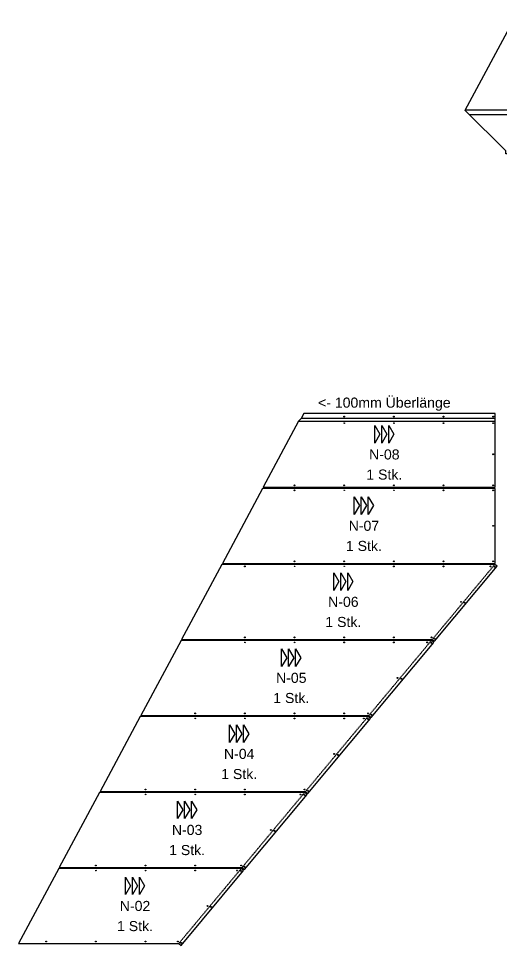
# Model space of a CAD drawing. Header units: millimetres. Extents: x 3800000 to 6300000, y 450000 to 1350000.
# Drawn here: x 4478765 to 4483557, y 1200406 to 1209610 of the extents above; entities that cross this region are included whole.
import ezdxf

# ---------------------------------------------------------------- set-up
doc = ezdxf.new("R2010")
doc.units = ezdxf.units.MM
doc.linetypes.add('Strichliert 5_2.5mm', pattern=[7.5, 5, -2.5])
for name, color, linetype, true_color in [('ANSICHT Paneel Verlegerichtung', 1, 'Continuous', 0xff0000), ('Bohr', 3, 'Continuous', 0x00ff00), ('FERTIGUNG 04 Fräsung Ansichtseite 90°', 1, 'Strichliert 5_2.5mm', 0xff0000), ('FERTIGUNG 04 Fräsung Rückseite 90°', 4, 'Strichliert 5_2.5mm', 0x00ffff), ('Outside', 2, 'Continuous', 0xffff00), ('TXT', 7, 'Continuous', 0xffffff)]:
    doc.layers.add(name, color=color, linetype=linetype, true_color=true_color)
doc.styles.add('Arial Regular', font='arial.ttf')

msp = doc.modelspace()

# ---------------------------------------------------------------- linework, layer by layer
at = {"layer": 'ANSICHT Paneel Verlegerichtung'}
for points in [[(4482299, 1205395), (4482299, 1205568.5), (4482351.1, 1205481.8)], [(4482368.4, 1205395), (4482368.4, 1205568.5), (4482420.5, 1205481.8)], [(4482437.9, 1205395), (4482437.9, 1205568.5), (4482489.9, 1205481.8)], [(4482096.8, 1204686.5), (4482096.8, 1204860), (4482148.8, 1204773.3)], [(4482166.2, 1204686.5), (4482166.2, 1204860), (4482218.3, 1204773.3)], [(4482235.6, 1204686.5), (4482235.6, 1204860), (4482287.7, 1204773.3)], [(4481892.4, 1203931.5), (4481892.4, 1204105), (4481944.5, 1204018.3)], [(4481961.9, 1203931.5), (4481961.9, 1204105), (4482013.9, 1204018.3)], [(4482031.3, 1203931.5), (4482031.3, 1204105), (4482083.4, 1204018.3)], [(4481375.6, 1203176.5), (4481375.6, 1203350), (4481427.7, 1203263.3)], [(4481445, 1203176.5), (4481445, 1203350), (4481497.1, 1203263.3)], [(4481514.5, 1203176.5), (4481514.5, 1203350), (4481566.5, 1203263.3)], [(4480858.8, 1202421.5), (4480858.8, 1202595), (4480910.9, 1202508.3)], [(4480928.2, 1202421.5), (4480928.2, 1202595), (4480980.3, 1202508.3)], [(4480997.6, 1202421.5), (4480997.6, 1202595), (4481049.7, 1202508.3)], [(4480342, 1201666.5), (4480342, 1201840), (4480394, 1201753.3)], [(4480411.4, 1201666.5), (4480411.4, 1201840), (4480463.4, 1201753.3)], [(4480480.8, 1201666.5), (4480480.8, 1201840), (4480532.9, 1201753.3)], [(4479825.1, 1200911.5), (4479825.1, 1201085), (4479877.2, 1200998.3)], [(4479894.6, 1200911.5), (4479894.6, 1201085), (4479946.6, 1200998.3)], [(4479964, 1200911.5), (4479964, 1201085), (4480016, 1200998.3)]]:
    msp.add_lwpolyline(points, close=True, dxfattribs=at)
at = {"layer": 'Bohr', "linetype": 'ByBlock', "lineweight": -2}
for centre, radius in [((4481996.4, 1205657), 4.25), ((4482489.3, 1205657), 4.25), ((4482982.1, 1205657), 4.25), ((4483475, 1205657), 4.25), ((4481996.4, 1205592), 2.55), ((4482489.3, 1205592), 2.55), ((4482982.1, 1205592), 4.25), ((4483475, 1205592), 4.25), ((4483475, 1205283.5), 4.25), ((4481503.6, 1204975), 4.25), ((4481503.6, 1204925), 4.25), ((4481996.4, 1204975), 4.25), ((4481996.4, 1204925), 2.55), ((4482489.3, 1204975), 4.25), ((4482489.3, 1204925), 2.55), ((4482982.1, 1204975), 4.25), ((4482982.1, 1204925), 4.25), ((4483475, 1204975), 4.25), ((4483475, 1204925), 4.25), ((4483475, 1204572.5), 4.25), ((4481503.6, 1204220), 4.25), ((4481996.4, 1204220), 4.25), ((4482489.3, 1204220), 4.25), ((4482982.1, 1204220), 4.25), ((4483475, 1204220), 4.25), ((4481010.7, 1204170), 4.25), ((4481503.6, 1204170), 2.55), ((4481996.4, 1204170), 2.55), ((4482489.3, 1204170), 4.25), ((4482982.1, 1204170), 4.25), ((4483449, 1204170), 4.25), ((4483490.4, 1204165), 4.25), ((4483155.2, 1203817.5), 4.25), ((4483192.8, 1203807.9), 4.25), ((4481010.7, 1203465), 4.25), ((4481503.6, 1203465), 4.25), ((4481996.4, 1203465), 4.25), ((4482489.3, 1203465), 4.25), ((4482861.5, 1203465), 4.25), ((4482895.2, 1203450.8), 4.25), ((4481010.7, 1203415), 2.55), ((4481503.6, 1203415), 2.55), ((4481996.4, 1203415), 4.25), ((4482489.3, 1203415), 4.25), ((4482819.8, 1203415), 4.25), ((4482861.3, 1203410), 4.25), ((4482526, 1203062.5), 4.25), ((4482563.7, 1203052.9), 4.25), ((4480517.9, 1202710), 4.25), ((4481010.7, 1202710), 4.25), ((4481503.6, 1202710), 4.25), ((4481996.4, 1202710), 4.25), ((4482232.3, 1202710), 4.25), ((4480517.9, 1202660), 2.55), ((4481010.7, 1202660), 2.55), ((4481503.6, 1202660), 4.25), ((4481996.4, 1202660), 4.25), ((4482190.6, 1202660), 4.25), ((4482232.1, 1202655), 4.25), ((4482266.1, 1202695.8), 4.25), ((4481896.9, 1202307.5), 4.25), ((4481934.5, 1202297.9), 4.25), ((4480025, 1201955), 4.25), ((4480025, 1201905), 2.55), ((4480517.9, 1201955), 4.25), ((4480517.9, 1201905), 2.55), ((4481010.7, 1201955), 4.25), ((4481010.7, 1201905), 4.25), ((4481561.5, 1201905), 4.25), ((4481603, 1201900), 4.25), ((4481603.1, 1201955), 4.25), ((4481636.9, 1201940.8), 4.25), ((4481267.7, 1201552.5), 4.25), ((4481305.4, 1201542.9), 4.25), ((4479532.1, 1201200), 4.25), ((4479532.1, 1201150), 2.55), ((4480025, 1201200), 4.25), ((4480025, 1201150), 2.55), ((4480517.9, 1201200), 4.25), ((4480517.9, 1201150), 4.25), ((4480932.3, 1201150), 4.25), ((4480973.8, 1201145), 4.25), ((4480974, 1201200), 4.25), ((4481007.8, 1201185.8), 4.25), ((4480638.5, 1200797.5), 4.25), ((4480676.3, 1200787.9), 4.25), ((4479039.3, 1200445), 4.25), ((4479532.1, 1200445), 4.25), ((4480025, 1200445), 4.25), ((4480344.8, 1200445), 4.25), ((4480378.7, 1200430.8), 4.25)]:
    msp.add_circle(centre, radius, dxfattribs=at)
at = {"layer": 'FERTIGUNG 04 Fräsung Ansichtseite 90°'}
msp.add_line((4486616.2, 1208655), (4483239, 1208655), dxfattribs=at)
at = {"layer": 'FERTIGUNG 04 Fräsung Rückseite 90°'}
for p, q in [((4486995, 1208700), (4483198, 1208700)), ((4481543.6, 1205612), (4483495, 1205612)), ((4483495, 1205637), (4481568.6, 1205637)), ((4482870.9, 1203445), (4483491.7, 1204190)), ((4482241.7, 1202690), (4482862.5, 1203435)), ((4481612.6, 1201935), (4482233.4, 1202680)), ((4480983.5, 1201180), (4481604.3, 1201925)), ((4480354.3, 1200425), (4480975.1, 1201170))]:
    msp.add_line(p, q, dxfattribs=at)
at = {"layer": 'Outside', "linetype": 'ByBlock', "lineweight": -2}
for points in [[(4483685.5, 1209610), (4486995, 1209610), (4486995, 1208670), (4486616.2, 1208670), (4486616.2, 1208265), (4483599, 1208265), (4483599, 1208295), (4483198, 1208696), (4483198, 1208700)], [(4483495, 1205687), (4481595.4, 1205687), (4481568.6, 1205637), (4481543.6, 1205612), (4481191.6, 1204955), (4483495, 1204955)], [(4483495, 1204945), (4481186.3, 1204945), (4480787.1, 1204200), (4483495, 1204200)], [(4483491.7, 1204190), (4480781.8, 1204190), (4480382.6, 1203445), (4482870.9, 1203445), (4482893.9, 1203425.8), (4483514.7, 1204170.8)], [(4482862.5, 1203435), (4480377.3, 1203435), (4479978.2, 1202690), (4482241.7, 1202690), (4482264.8, 1202670.8), (4482885.6, 1203415.8)], [(4482233.4, 1202680), (4479972.8, 1202680), (4479573.7, 1201935), (4481612.6, 1201935), (4481635.6, 1201915.8), (4482256.4, 1202660.8)], [(4481604.3, 1201925), (4479568.3, 1201925), (4479169.2, 1201180), (4480983.5, 1201180), (4481006.5, 1201160.8), (4481627.3, 1201905.8)], [(4480975.1, 1201170), (4479163.8, 1201170), (4478764.7, 1200425), (4480354.3, 1200425), (4480377.4, 1200405.8), (4480998.2, 1201150.8)]]:
    msp.add_lwpolyline(points, close=True, dxfattribs=at)

# ---------------------------------------------------------------- texts
at = {"layer": 'TXT', "color": 1, "true_color": 0xff0000, "insert": (4482394.5, 1205781), "char_height": 100, "width": 2791.304, "attachment_point": 5, "style": 'Arial Regular'}
msp.add_mtext('<- 100mm Überlänge', dxfattribs=at)
at = {"layer": 'TXT', "char_height": 100, "attachment_point": 5, "style": 'Arial Regular'}
for s, insert, width in [('N-08', (4482394.5, 1205281), 770.652), ('1 Stk.', (4482394.5, 1205081), 857.609), ('N-07', (4482192.2, 1204572.5), 769.565), ('1 Stk.', (4482192.2, 1204372.5), 857.609), ('N-06', (4481987.9, 1203817.5), 769.565), ('1 Stk.', (4481987.9, 1203617.5), 857.609), ('N-05', (4481471.1, 1203062.5), 771.739), ('1 Stk.', (4481471.1, 1202862.5), 857.609), ('N-04', (4480954.2, 1202307.5), 768.478), ('1 Stk.', (4480954.2, 1202107.5), 857.609), ('N-03', (4480437.4, 1201552.5), 769.565), ('1 Stk.', (4480437.4, 1201352.5), 857.609), ('N-02', (4479920.6, 1200797.5), 767.391), ('1 Stk.', (4479920.6, 1200597.5), 857.609)]:
    msp.add_mtext(s, dxfattribs=dict(at, insert=insert, width=width))

doc.saveas('drawing.dxf')
